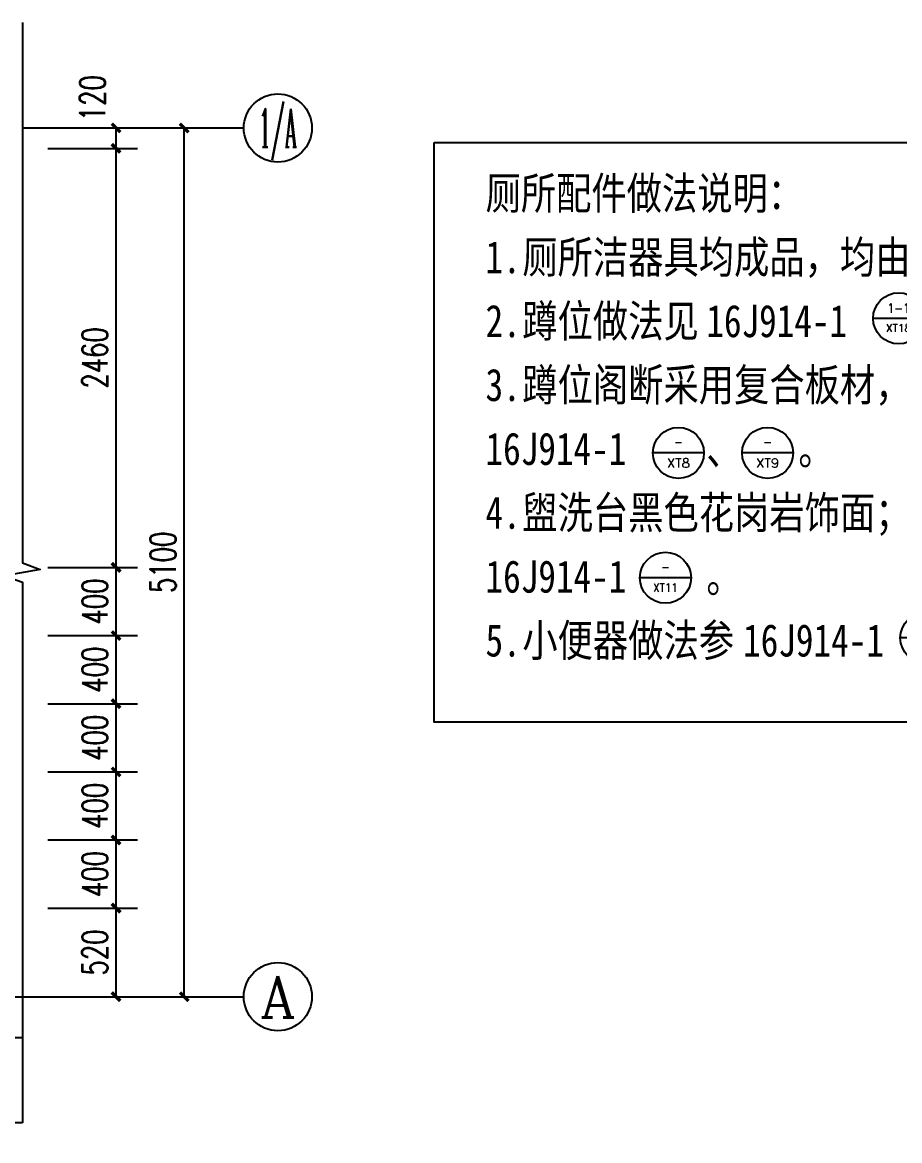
# Model space of a CAD drawing. Extents: x 14095202 to 14511487, y -1430609 to -90420.
# Drawn here: x 14427599 to 14448199, y -1355237 to -1328977 of the extents above; entities that cross this region are included whole.
import ezdxf
from ezdxf.enums import TextEntityAlignment as Align

# ---------------------------------------------------------------- set-up
doc = ezdxf.new("R2010")
doc.units = 0
doc.header["$LTSCALE"] = 1000
doc.header["$MEASUREMENT"] = 0
doc.linetypes.add('DOTE', pattern=[2.42, 2, -0.2, 0.02, -0.2])
for name, color, linetype in [('AXIS', 3, 'Continuous'), ('AXIS_TEXT', 7, 'Continuous'), ('DIM_SYMB', 3, 'Continuous'), ('DOTE', 1, 'DOTE'), ('PUB_TEXT', 7, 'Continuous'), ('WALL-PARAPET', 6, 'Continuous')]:
    doc.layers.add(name, color=color, linetype=linetype)
doc.styles.add('_TCH_AXIS', font='COMPLEX', dxfattribs={"bigfont": 'GBCBIG'})
doc.styles.add('_TCH_DIM_T3', font='SIMPLEX', dxfattribs={"width": 0.705882, "bigfont": 'GBCBIG'})
doc.styles.add('COMPLEX', font='COMPLEX')
doc.styles.add('宋体', font='', dxfattribs={"width": 0.8})
doc.styles.get('宋体').set_extended_font_data('SimSun')
doc.dimstyles.new('_TCH_ARCH&&50', dxfattribs={"dimtxt": 148.75, "dimasz": 50, "dimexe": 125, "dimexo": 150, "dimgap": 50, "dimtad": 1, "dimdec": 0, "dimzin": 0, "dimdsep": 46, "dimtxsty": '_TCH_DIM_T3', "dimblk": 'ARCHTICK', "dimcen": 0.09, "dimclrt": 7, "dimazin": 2, "dimtfac": 1, "dimtdec": 0, "dimtix": 1, "dimtmove": 2, "dimatfit": 3, "dimfxl": 0, "dimtolj": 1, "dimtzin": 0, "dimarcsym": 0})

# ---------------------------------------------------------------- blocks, each defined once
blk = doc.blocks.new('_AXISO')
blk.add_circle((0, 0), 0.5)
at = {"layer": 'AXIS_TEXT', "style": 'COMPLEX', "width": 1.041667}
blk.add_attdef('A', text='', height=0.56, dxfattribs=at).set_placement((-0.25, -0.28), (0.25, -0.28), align=Align.FIT)
blk = doc.blocks.new('_ArchTick')
at = {"color": 0, "linetype": 'ByBlock', "const_width": 0.4}
blk.add_lwpolyline([(-0.5, -0.5), (0.5, 0.5)], dxfattribs=at)
blk = doc.blocks.new('*D1197')
at = {"layer": 'AXIS', "color": 0, "lineweight": -2}
for p, q in [((650, -120), (1575, -120)), ((1450, -5220), (1450, -120)), ((650, -5220), (1575, -5220))]:
    blk.add_line(p, q, dxfattribs=at)
at = {"layer": 'Defpoints', "color": 0}
for p in [(500, -120), (1450, -120), (500, -5220)]:
    blk.add_point(p, dxfattribs=at)
at = {"layer": 'AXIS', "color": 0, "lineweight": -2, "xscale": 50, "yscale": 50, "zscale": 50}
for p, rotation in [((1450, -120), 90), ((1450, -5220), 270)]:
    blk.add_blockref('_ArchTick', p, dxfattribs=dict(at, rotation=rotation))
at = {"layer": 'AXIS', "color": 7, "insert": (1325.6, -2670), "char_height": 148.75, "attachment_point": 5, "rotation": 90, "style": '_TCH_DIM_T3'}
blk.add_mtext('\\A1;5100', dxfattribs=at)
blk = doc.blocks.new('*D1198')
at = {"layer": 'AXIS', "color": 0, "lineweight": -2}
for p, q in [((650, -4700), (1175, -4700)), ((1050, -5220), (1050, -4700)), ((650, -5220), (1175, -5220))]:
    blk.add_line(p, q, dxfattribs=at)
at = {"layer": 'Defpoints', "color": 0}
for p in [(500, -4700), (1050, -4700), (500, -5220)]:
    blk.add_point(p, dxfattribs=at)
at = {"layer": 'AXIS', "color": 0, "lineweight": -2, "xscale": 50, "yscale": 50, "zscale": 50}
for p, rotation in [((1050, -4700), 90), ((1050, -5220), 270)]:
    blk.add_blockref('_ArchTick', p, dxfattribs=dict(at, rotation=rotation))
at = {"layer": 'AXIS', "color": 7, "insert": (925.6, -4960), "char_height": 148.75, "attachment_point": 5, "rotation": 90, "style": '_TCH_DIM_T3'}
blk.add_mtext('\\A1;520', dxfattribs=at)
blk = doc.blocks.new('*D1199')
at = {"layer": 'AXIS', "color": 0, "lineweight": -2}
for p, q in [((650, -4300), (1175, -4300)), ((1050, -4700), (1050, -4300)), ((650, -4700), (1175, -4700))]:
    blk.add_line(p, q, dxfattribs=at)
at = {"layer": 'Defpoints', "color": 0}
for p in [(500, -4300), (1050, -4300), (500, -4700)]:
    blk.add_point(p, dxfattribs=at)
at = {"layer": 'AXIS', "color": 0, "lineweight": -2, "xscale": 50, "yscale": 50, "zscale": 50}
for p, rotation in [((1050, -4300), 90), ((1050, -4700), 270)]:
    blk.add_blockref('_ArchTick', p, dxfattribs=dict(at, rotation=rotation))
at = {"layer": 'AXIS', "color": 7, "insert": (925.6, -4500), "char_height": 148.75, "attachment_point": 5, "rotation": 90, "style": '_TCH_DIM_T3'}
blk.add_mtext('\\A1;400', dxfattribs=at)
blk = doc.blocks.new('*D1200')
at = {"layer": 'AXIS', "color": 0, "lineweight": -2}
for p, q in [((650, -3900), (1175, -3900)), ((1050, -4300), (1050, -3900)), ((650, -4300), (1175, -4300))]:
    blk.add_line(p, q, dxfattribs=at)
at = {"layer": 'Defpoints', "color": 0}
for p in [(500, -3900), (1050, -3900), (500, -4300)]:
    blk.add_point(p, dxfattribs=at)
at = {"layer": 'AXIS', "color": 0, "lineweight": -2, "xscale": 50, "yscale": 50, "zscale": 50}
for p, rotation in [((1050, -3900), 90), ((1050, -4300), 270)]:
    blk.add_blockref('_ArchTick', p, dxfattribs=dict(at, rotation=rotation))
at = {"layer": 'AXIS', "color": 7, "insert": (925.6, -4100), "char_height": 148.75, "attachment_point": 5, "rotation": 90, "style": '_TCH_DIM_T3'}
blk.add_mtext('\\A1;400', dxfattribs=at)
blk = doc.blocks.new('*D1201')
at = {"layer": 'AXIS', "color": 0, "lineweight": -2}
for p, q in [((650, -3500), (1175, -3500)), ((1050, -3900), (1050, -3500)), ((650, -3900), (1175, -3900))]:
    blk.add_line(p, q, dxfattribs=at)
at = {"layer": 'Defpoints', "color": 0}
for p in [(500, -3500), (1050, -3500), (500, -3900)]:
    blk.add_point(p, dxfattribs=at)
at = {"layer": 'AXIS', "color": 0, "lineweight": -2, "xscale": 50, "yscale": 50, "zscale": 50}
for p, rotation in [((1050, -3500), 90), ((1050, -3900), 270)]:
    blk.add_blockref('_ArchTick', p, dxfattribs=dict(at, rotation=rotation))
at = {"layer": 'AXIS', "color": 7, "insert": (925.6, -3700), "char_height": 148.75, "attachment_point": 5, "rotation": 90, "style": '_TCH_DIM_T3'}
blk.add_mtext('\\A1;400', dxfattribs=at)
blk = doc.blocks.new('*D1202')
at = {"layer": 'AXIS', "color": 0, "lineweight": -2}
for p, q in [((650, -3100), (1175, -3100)), ((1050, -3500), (1050, -3100)), ((650, -3500), (1175, -3500))]:
    blk.add_line(p, q, dxfattribs=at)
at = {"layer": 'Defpoints', "color": 0}
for p in [(500, -3100), (1050, -3100), (500, -3500)]:
    blk.add_point(p, dxfattribs=at)
at = {"layer": 'AXIS', "color": 0, "lineweight": -2, "xscale": 50, "yscale": 50, "zscale": 50}
for p, rotation in [((1050, -3100), 90), ((1050, -3500), 270)]:
    blk.add_blockref('_ArchTick', p, dxfattribs=dict(at, rotation=rotation))
at = {"layer": 'AXIS', "color": 7, "insert": (925.6, -3300), "char_height": 148.75, "attachment_point": 5, "rotation": 90, "style": '_TCH_DIM_T3'}
blk.add_mtext('\\A1;400', dxfattribs=at)
blk = doc.blocks.new('*D1203')
at = {"layer": 'AXIS', "color": 0, "lineweight": -2}
for p, q in [((650, -2700), (1175, -2700)), ((1050, -3100), (1050, -2700)), ((650, -3100), (1175, -3100))]:
    blk.add_line(p, q, dxfattribs=at)
at = {"layer": 'Defpoints', "color": 0}
for p in [(500, -2700), (1050, -2700), (500, -3100)]:
    blk.add_point(p, dxfattribs=at)
at = {"layer": 'AXIS', "color": 0, "lineweight": -2, "xscale": 50, "yscale": 50, "zscale": 50}
for p, rotation in [((1050, -2700), 90), ((1050, -3100), 270)]:
    blk.add_blockref('_ArchTick', p, dxfattribs=dict(at, rotation=rotation))
at = {"layer": 'AXIS', "color": 7, "insert": (925.6, -2900), "char_height": 148.75, "attachment_point": 5, "rotation": 90, "style": '_TCH_DIM_T3'}
blk.add_mtext('\\A1;400', dxfattribs=at)
blk = doc.blocks.new('*D1204')
at = {"layer": 'AXIS', "color": 0, "lineweight": -2}
for p, q in [((650, -240), (1175, -240)), ((1050, -2700), (1050, -240)), ((650, -2700), (1175, -2700))]:
    blk.add_line(p, q, dxfattribs=at)
at = {"layer": 'Defpoints', "color": 0}
for p in [(500, -240), (1050, -240), (500, -2700)]:
    blk.add_point(p, dxfattribs=at)
at = {"layer": 'AXIS', "color": 0, "lineweight": -2, "xscale": 50, "yscale": 50, "zscale": 50}
for p, rotation in [((1050, -240), 90), ((1050, -2700), 270)]:
    blk.add_blockref('_ArchTick', p, dxfattribs=dict(at, rotation=rotation))
at = {"layer": 'AXIS', "color": 7, "insert": (925.6, -1470), "char_height": 148.75, "attachment_point": 5, "rotation": 90, "style": '_TCH_DIM_T3'}
blk.add_mtext('\\A1;2460', dxfattribs=at)
blk = doc.blocks.new('*D1205')
at = {"layer": 'AXIS', "color": 0, "lineweight": -2}
for p, q in [((650, -120), (1175, -120)), ((1050, -240), (1050, -120)), ((650, -240), (1175, -240))]:
    blk.add_line(p, q, dxfattribs=at)
at = {"layer": 'Defpoints', "color": 0}
for p in [(500, -120), (1050, -120), (500, -240)]:
    blk.add_point(p, dxfattribs=at)
at = {"layer": 'AXIS', "color": 0, "lineweight": -2, "xscale": 50, "yscale": 50, "zscale": 50}
for p, rotation in [((1050, -120), 90), ((1050, -240), 270)]:
    blk.add_blockref('_ArchTick', p, dxfattribs=dict(at, rotation=rotation))
at = {"layer": 'AXIS', "color": 7, "insert": (912.5, 55), "char_height": 148.75, "attachment_point": 5, "rotation": 90, "style": '_TCH_DIM_T3'}
blk.add_mtext('\\A1;120', dxfattribs=at)
blk = doc.blocks.new('RTWERTWER')
blk.add_lwpolyline([(16749709, -277527.1), (16754031.3, -277527.1), (16754031.3, -280929), (16749709, -280929)], close=True)
at = {"layer": 'AXIS'}
for p, q in [((16752585.7, -278559), (16752285.7, -278559)), ((16753069.9, -278559), (16752769.9, -278559)), ((16751292.9, -279349.3), (16750992.9, -279349.3)), ((16751816.5, -279349.3), (16751516.5, -279349.3)), ((16751216.8, -280082), (16750916.8, -280082)), ((16752745.6, -280435.2), (16752445.6, -280435.2))]:
    blk.add_line(p, q, dxfattribs=at)
for centre in [(16752435.7, -278559), (16752919.9, -278559), (16751142.9, -279349.3), (16751666.5, -279349.3), (16751066.8, -280082), (16752595.6, -280435.2)]:
    blk.add_circle(centre, 150, dxfattribs=at)
at = {"layer": 'AXIS_TEXT', "style": '_TCH_AXIS'}
for s, height, p, p2 in [('1-1', 55.53, (16752369.6, -278527.3), (16752501.8, -278527.3)), ('F', 77.3, (16752890.4, -278531.1), (16752949.3, -278531.1)), ('XT18', 45.98, (16752361.3, -278638.7), (16752510.2, -278638.7)), ('XT19', 45.98, (16752845.4, -278638.7), (16752994.3, -278638.7)), ('XT8', 53.76, (16751075, -279435.1), (16751210.7, -279435.1)), ('XT9', 53.76, (16751598.7, -279435.1), (16751734.4, -279435.1)), ('XT11', 48.38, (16750994.2, -280163.6), (16751139.4, -280163.6)), ('XT15', 45.98, (16752521.2, -280514.8), (16752670.1, -280514.8))]:
    blk.add_text(s, height=height, dxfattribs=at).set_placement(p, p2, align=Align.FIT)
at = {"layer": 'AXIS_TEXT', "style": '_TCH_AXIS', "width": 0.777778}
for p, p2 in [((16751116.8, -279321.5), (16751169, -279321.5)), ((16751640.4, -279321.5), (16751692.6, -279321.5)), ((16751040.7, -280054.3), (16751092.9, -280054.3)), ((16752569.5, -280407.4), (16752621.7, -280407.4))]:
    blk.add_text('-', height=78.3, dxfattribs=at).set_placement(p, p2, align=Align.FIT)
at = {"layer": 'PUB_TEXT', "style": '宋体', "width": 0.8}
for s, height, p in [('厕所配件做法说明：', 189.87, (16750010.4, -277919.3)), ('厕所洁器具均成品，均由业主二次装修。', 189.873, (16750226.4, -278294.3)), ('1.', 189.87, (16750010.4, -278294.3)), ('2.', 189.87, (16750010.4, -278669.3)), ('蹲位做法见', 189.87, (16750226.4, -278669.3)), ('16J914-1', 189.87, (16751306.6, -278669.3)), ('、', 189.9, (16752602.8, -278669.3)), ('。', 189.9, (16753142.9, -278669.3)), ('3.', 189.87, (16750010.4, -279044.3)), ('蹲位阁断采用复合板材，做法见', 189.873, (16750226.4, -279044.3)), ('16J914-1', 189.87, (16750010.4, -279419.3)), ('、', 189.9, (16751306.6, -279419.3)), ('。', 189.9, (16751846.7, -279419.3)), ('盥洗台黑色花岗岩饰面；做法见', 189.873, (16750226.4, -279794.3)), ('4.', 189.87, (16750010.4, -279794.3)), ('16J914-1', 189.87, (16750010.4, -280169.3)), ('。', 189.9, (16751306.6, -280169.3)), ('小便器做法参', 189.87, (16750226.4, -280544.3)), ('5.', 189.87, (16750010.4, -280544.3)), ('16J914-1', 189.87, (16751522.6, -280544.3)), ('。', 189.9, (16752818.8, -280544.3))]:
    blk.add_text(s, height=height, dxfattribs=at).set_placement(p)
blk = doc.blocks.new('A$C63721CB0')
at = {"layer": 'AXIS'}
for p, q in [((500, -120), (1800, -120)), ((500, -5220), (1800, -5220))]:
    blk.add_line(p, q, dxfattribs=at)
at = {"layer": 'DIM_SYMB'}
for points in [[(500, 500), (500, -2673.7), (605, -2712), (395, -2749), (500, -2786.2), (500, -5960)], [(500, -5960), (-3223.8, -5960), (-3262, -6065), (-3299, -5855), (-3336.3, -5960), (-7060, -5960)]]:
    blk.add_lwpolyline(points, dxfattribs=at)
at = {"layer": 'DOTE'}
blk.add_line((-7060, -5220), (500, -5220), dxfattribs=at)
at = {"layer": 'WALL-PARAPET'}
for p, q in [((-120, -5220), (500, -5220)), ((500, -5220), (500, -5460)), ((-120, -5460), (500, -5460))]:
    blk.add_line(p, q, dxfattribs=at)
at = {"layer": 'AXIS'}
ref = blk.add_blockref('_AXISO', (2000, -120), dxfattribs=dict(at, xscale=400, yscale=400, zscale=400))
ref.add_attrib('A', '1/A', dxfattribs={"layer": 'AXIS_TEXT', "ltscale": 0.5, "height": 226.27, "style": '_TCH_AXIS', "width": 0.381818}).set_placement((1886.9, -233.1), (2113.1, -233.1), align=Align.FIT)
ref = blk.add_blockref('_AXISO', (2000, -5220), dxfattribs=dict(at, xscale=400, yscale=400, zscale=400))
ref.add_attrib('A', 'A', dxfattribs={"layer": 'AXIS_TEXT', "ltscale": 0.5, "height": 243, "style": '_TCH_AXIS'}).set_placement((1895.9, -5341.5), (2104.1, -5341.5), align=Align.FIT)
dim = blk.add_linear_dim(base=(1050, -120), p1=(500, -240), p2=(500, -120), angle=90, text='120', dimstyle='_TCH_ARCH&&50', dxfattribs=at)
dim.commit()
dim.dimension.update_dxf_attribs({"geometry": '*D1205', "text_midpoint": (912.5, 55), "dimtype": 161})
for p1, p2, distance, text, picture, middle in [((500, -5220), (500, -120), -950, '5100', '*D1197', (1325.6, -2670)), ((500, -2700), (500, -240), -550, '2460', '*D1204', (925.6, -1470)), ((500, -3100), (500, -2700), -550, '400', '*D1203', (925.6, -2900)), ((500, -3500), (500, -3100), -550, '400', '*D1202', (925.6, -3300)), ((500, -3900), (500, -3500), -550, '400', '*D1201', (925.6, -3700)), ((500, -4300), (500, -3900), -550, '400', '*D1200', (925.6, -4100)), ((500, -4700), (500, -4300), -550, '400', '*D1199', (925.6, -4500)), ((500, -5220), (500, -4700), -550, '520', '*D1198', (925.6, -4960))]:
    dim = blk.add_aligned_dim(p1=p1, p2=p2, distance=distance, text=text, dimstyle='_TCH_ARCH&&50', dxfattribs=at)
    dim.commit()
    dim.dimension.update_dxf_attribs({"geometry": picture, "text_midpoint": middle})

msp = doc.modelspace()

# ---------------------------------------------------------------- block references
at = {"ltscale": 0.5, "xscale": 4, "yscale": 4, "zscale": 4}
msp.add_blockref('A$C63721CB0', (14425598.7, -1330977.4), dxfattribs=at)
at = {"xscale": 4, "yscale": 4, "zscale": 4}
msp.add_blockref('RTWERTWER', (-52561567, -221691.8), dxfattribs=at)

doc.saveas('drawing.dxf')
